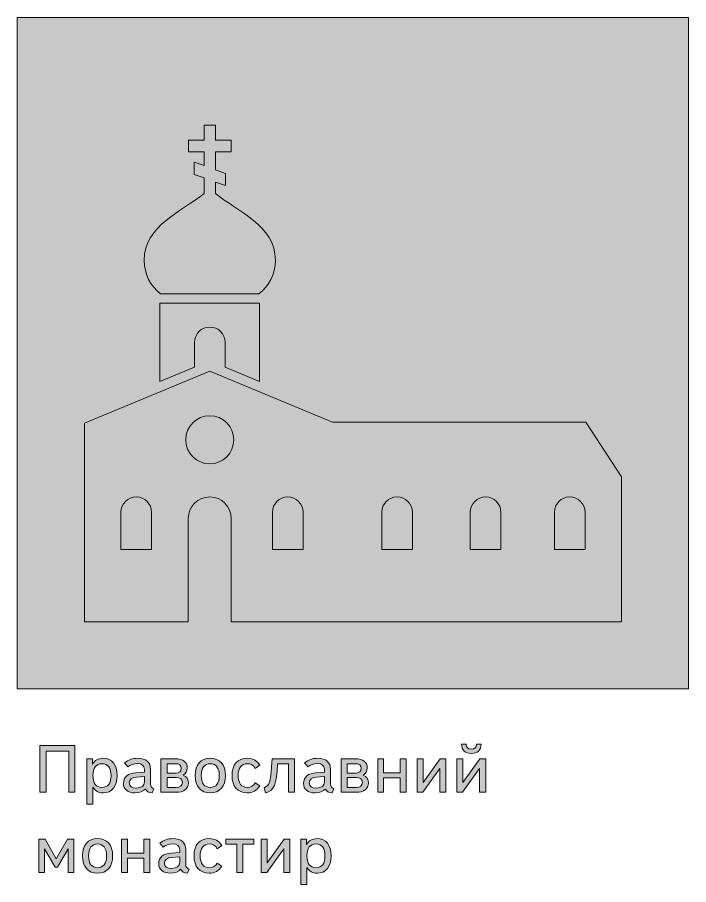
# Model space of a CAD drawing. Header units: millimetres. Extents: x -1334 to 1514, y -1037 to 10.
# Drawn here: x -146.3 to -46.3, y -291.1 to -162 of the extents above; entities that cross this region are included whole.
import ezdxf

# ---------------------------------------------------------------- set-up
doc = ezdxf.new("R2010")
doc.units = ezdxf.units.MM
doc.header["$MEASUREMENT"] = 0
doc.layers.add('bg', color=7, linetype='Continuous', lineweight=0)
doc.layers.add('icons', color=7, linetype='Continuous', lineweight=0)

# ---------------------------------------------------------------- blocks, each defined once
blk = doc.blocks.new('Block_58')
at = {"layer": 'icons', "true_color": 0x231f20, "transparency": 33554687}
h = blk.add_hatch(color=250, dxfattribs=at)
h.dxf.hatch_style = 2
edge = h.paths.add_edge_path()
edge.add_spline(control_points=[(-142.02, -277.38), (-142.02, -277.38), (-142.97, -277.38), (-142.97, -277.38), (-142.97, -277.38), (-142.97, -270.4), (-142.97, -270.4), (-142.97, -270.4), (-137.71, -270.4), (-137.71, -270.4), (-137.71, -270.4), (-137.71, -277.38), (-137.71, -277.38), (-137.71, -277.38), (-138.65, -277.38), (-138.65, -277.38), (-138.65, -277.38), (-138.65, -271.25), (-138.65, -271.25), (-138.65, -271.25), (-142.02, -271.25), (-142.02, -271.25), (-142.02, -271.25), (-142.02, -277.38), (-142.02, -277.38)], knot_values=[0, 0, 0, 0, 1, 1, 1, 2, 2, 2, 3, 3, 3, 4, 4, 4, 5, 5, 5, 6, 6, 6, 7, 7, 7, 8, 8, 8, 8], degree=3, periodic=0)
h = blk.add_hatch(color=250, dxfattribs=at)
h.dxf.hatch_style = 2
edge = h.paths.add_edge_path()
edge.add_spline(control_points=[(-80.11, -270.23), (-80.11, -270.23), (-79.45, -270.23), (-79.45, -270.23), (-79.44, -270.7), (-79.16, -270.96), (-78.67, -270.96), (-78.17, -270.96), (-77.91, -270.7), (-77.89, -270.23), (-77.89, -270.23), (-77.23, -270.23), (-77.23, -270.23), (-77.23, -271.09), (-77.76, -271.6), (-78.67, -271.6), (-79.59, -271.6), (-80.11, -271.09), (-80.11, -270.23)], knot_values=[0, 0, 0, 0, 1, 1, 1, 2, 2, 2, 3, 3, 3, 4, 4, 4, 5, 5, 5, 6, 6, 6, 6], degree=3, periodic=0)
edge = h.paths.add_edge_path()
edge.add_spline(control_points=[(-77.38, -272.4), (-77.38, -272.4), (-76.53, -272.4), (-76.53, -272.4), (-76.53, -272.4), (-76.53, -277.38), (-76.53, -277.38), (-76.53, -277.38), (-77.43, -277.38), (-77.43, -277.38), (-77.43, -277.38), (-77.43, -273.83), (-77.43, -273.83), (-77.43, -273.83), (-79.97, -277.38), (-79.97, -277.38), (-79.97, -277.38), (-80.81, -277.38), (-80.81, -277.38), (-80.81, -277.38), (-80.81, -272.4), (-80.81, -272.4), (-80.81, -272.4), (-79.92, -272.4), (-79.92, -272.4), (-79.92, -272.4), (-79.92, -275.93), (-79.92, -275.93), (-79.92, -275.93), (-77.38, -272.4), (-77.38, -272.4)], knot_values=[0, 0, 0, 0, 1, 1, 1, 2, 2, 2, 3, 3, 3, 4, 4, 4, 5, 5, 5, 6, 6, 6, 7, 7, 7, 8, 8, 8, 9, 9, 9, 10, 10, 10, 10], degree=3, periodic=0)
h = blk.add_hatch(color=250, dxfattribs=at)
h.dxf.hatch_style = 2
edge = h.paths.add_edge_path()
edge.add_spline(control_points=[(-133.69, -273.12), (-134.56, -273.12), (-135.03, -273.73), (-135.03, -274.89), (-135.03, -276.03), (-134.56, -276.65), (-133.69, -276.65), (-132.82, -276.65), (-132.34, -276.03), (-132.34, -274.89), (-132.34, -273.74), (-132.82, -273.12), (-133.69, -273.12)], knot_values=[0, 0, 0, 0, 1, 1, 1, 2, 2, 2, 3, 3, 3, 4, 4, 4, 4], degree=3, periodic=0)
edge = h.paths.add_edge_path()
edge.add_spline(control_points=[(-133.51, -272.32), (-132.2, -272.32), (-131.45, -273.25), (-131.45, -274.89), (-131.45, -276.52), (-132.19, -277.46), (-133.51, -277.46), (-134.21, -277.46), (-134.73, -277.17), (-135.03, -276.63), (-135.03, -276.63), (-135.03, -279.17), (-135.03, -279.17), (-135.03, -279.17), (-135.93, -279.17), (-135.93, -279.17), (-135.93, -279.17), (-135.93, -272.4), (-135.93, -272.4), (-135.93, -272.4), (-135.08, -272.4), (-135.08, -272.4), (-135.08, -272.4), (-135.08, -273.19), (-135.08, -273.19), (-134.78, -272.63), (-134.24, -272.32), (-133.51, -272.32)], knot_values=[0, 0, 0, 0, 1, 1, 1, 2, 2, 2, 3, 3, 3, 4, 4, 4, 5, 5, 5, 6, 6, 6, 7, 7, 7, 8, 8, 8, 9, 9, 9, 9], degree=3, periodic=0)
h = blk.add_hatch(color=250, dxfattribs=at)
h.dxf.hatch_style = 2
edge = h.paths.add_edge_path()
edge.add_spline(control_points=[(-128.56, -275.11), (-129.24, -275.14), (-129.63, -275.46), (-129.63, -275.96), (-129.63, -276.47), (-129.26, -276.75), (-128.56, -276.75), (-127.8, -276.75), (-127.36, -276.42), (-127.36, -275.82), (-127.36, -275.82), (-127.36, -275.05), (-127.36, -275.05), (-127.36, -275.05), (-128.56, -275.11), (-128.56, -275.11)], knot_values=[0, 0, 0, 0, 1, 1, 1, 2, 2, 2, 3, 3, 3, 4, 4, 4, 5, 5, 5, 5], degree=3, periodic=0)
edge = h.paths.add_edge_path()
edge.add_spline(control_points=[(-130.31, -273.01), (-129.77, -272.56), (-129.13, -272.32), (-128.35, -272.32), (-127.12, -272.32), (-126.46, -272.9), (-126.46, -273.96), (-126.46, -273.96), (-126.46, -276.12), (-126.46, -276.12), (-126.46, -276.53), (-126.28, -276.79), (-125.95, -276.85), (-125.95, -276.85), (-126.22, -277.45), (-126.22, -277.45), (-126.7, -277.45), (-127.05, -277.25), (-127.23, -276.89), (-127.5, -277.24), (-128.08, -277.46), (-128.77, -277.46), (-129.87, -277.46), (-130.49, -276.93), (-130.49, -276.05), (-130.49, -275.12), (-129.8, -274.53), (-128.64, -274.47), (-128.64, -274.47), (-127.36, -274.4), (-127.36, -274.4), (-127.36, -274.4), (-127.36, -273.99), (-127.36, -273.99), (-127.36, -273.42), (-127.74, -273.1), (-128.43, -273.1), (-128.96, -273.1), (-129.45, -273.27), (-129.84, -273.61), (-129.84, -273.61), (-130.31, -273.01), (-130.31, -273.01)], knot_values=[0, 0, 0, 0, 1, 1, 1, 2, 2, 2, 3, 3, 3, 4, 4, 4, 5, 5, 5, 6, 6, 6, 7, 7, 7, 8, 8, 8, 9, 9, 9, 10, 10, 10, 11, 11, 11, 12, 12, 12, 13, 13, 13, 14, 14, 14, 14], degree=3, periodic=0)
h = blk.add_hatch(color=250, dxfattribs=at)
h.dxf.hatch_style = 2
edge = h.paths.add_edge_path()
edge.add_spline(control_points=[(-122.62, -276.65), (-122.04, -276.65), (-121.71, -276.38), (-121.71, -275.9), (-121.71, -275.45), (-122.04, -275.18), (-122.62, -275.18), (-122.62, -275.18), (-124, -275.18), (-124, -275.18), (-124, -275.18), (-124, -276.65), (-124, -276.65), (-124, -276.65), (-122.62, -276.65), (-122.62, -276.65)], knot_values=[0, 0, 0, 0, 1, 1, 1, 2, 2, 2, 3, 3, 3, 4, 4, 4, 5, 5, 5, 5], degree=3, periodic=0)
edge = h.paths.add_edge_path()
edge.add_spline(control_points=[(-122.73, -274.53), (-122.2, -274.53), (-121.89, -274.26), (-121.89, -273.81), (-121.89, -273.38), (-122.2, -273.12), (-122.73, -273.12), (-122.73, -273.12), (-124, -273.12), (-124, -273.12), (-124, -273.12), (-124, -274.53), (-124, -274.53), (-124, -274.53), (-122.73, -274.53), (-122.73, -274.53)], knot_values=[0, 0, 0, 0, 1, 1, 1, 2, 2, 2, 3, 3, 3, 4, 4, 4, 5, 5, 5, 5], degree=3, periodic=0)
edge = h.paths.add_edge_path()
edge.add_spline(control_points=[(-120.99, -273.72), (-120.99, -274.22), (-121.21, -274.6), (-121.61, -274.82), (-121.09, -275.04), (-120.81, -275.45), (-120.81, -276), (-120.81, -276.88), (-121.48, -277.38), (-122.67, -277.38), (-122.67, -277.38), (-124.9, -277.38), (-124.9, -277.38), (-124.9, -277.38), (-124.9, -272.4), (-124.9, -272.4), (-124.9, -272.4), (-122.76, -272.4), (-122.76, -272.4), (-121.63, -272.4), (-120.99, -272.89), (-120.99, -273.72)], knot_values=[0, 0, 0, 0, 1, 1, 1, 2, 2, 2, 3, 3, 3, 4, 4, 4, 5, 5, 5, 6, 6, 6, 7, 7, 7, 7], degree=3, periodic=0)
h = blk.add_hatch(color=250, dxfattribs=at)
h.dxf.hatch_style = 2
edge = h.paths.add_edge_path()
edge.add_spline(control_points=[(-117.56, -276.65), (-116.69, -276.65), (-116.21, -276.03), (-116.21, -274.89), (-116.21, -273.73), (-116.69, -273.12), (-117.56, -273.12), (-118.42, -273.12), (-118.9, -273.73), (-118.9, -274.89), (-118.9, -276.03), (-118.42, -276.65), (-117.56, -276.65)], knot_values=[0, 0, 0, 0, 1, 1, 1, 2, 2, 2, 3, 3, 3, 4, 4, 4, 4], degree=3, periodic=0)
edge = h.paths.add_edge_path()
edge.add_spline(control_points=[(-117.56, -277.46), (-118.98, -277.46), (-119.8, -276.52), (-119.8, -274.89), (-119.8, -273.25), (-118.98, -272.32), (-117.56, -272.32), (-116.13, -272.32), (-115.31, -273.25), (-115.31, -274.89), (-115.31, -276.52), (-116.13, -277.46), (-117.56, -277.46)], knot_values=[0, 0, 0, 0, 1, 1, 1, 2, 2, 2, 3, 3, 3, 4, 4, 4, 4], degree=3, periodic=0)
h = blk.add_hatch(color=250, dxfattribs=at)
h.dxf.hatch_style = 2
edge = h.paths.add_edge_path()
edge.add_spline(control_points=[(-113.42, -274.89), (-113.42, -276.01), (-112.9, -276.66), (-112.03, -276.66), (-111.51, -276.66), (-111.14, -276.43), (-110.85, -275.95), (-110.85, -275.95), (-110.18, -276.42), (-110.18, -276.42), (-110.62, -277.12), (-111.22, -277.46), (-112.07, -277.46), (-113.5, -277.46), (-114.32, -276.51), (-114.32, -274.89), (-114.32, -273.25), (-113.49, -272.32), (-112.07, -272.32), (-111.23, -272.32), (-110.62, -272.65), (-110.18, -273.34), (-110.18, -273.34), (-110.85, -273.82), (-110.85, -273.82), (-111.13, -273.34), (-111.51, -273.12), (-112.03, -273.12), (-112.91, -273.12), (-113.42, -273.76), (-113.42, -274.89)], knot_values=[0, 0, 0, 0, 1, 1, 1, 2, 2, 2, 3, 3, 3, 4, 4, 4, 5, 5, 5, 6, 6, 6, 7, 7, 7, 8, 8, 8, 9, 9, 9, 10, 10, 10, 10], degree=3, periodic=0)
h = blk.add_hatch(color=250, dxfattribs=at)
h.dxf.hatch_style = 2
edge = h.paths.add_edge_path()
edge.add_spline(control_points=[(-109.55, -276.7), (-108.7, -276.44), (-108.5, -275.75), (-108.36, -272.4), (-108.36, -272.4), (-104.99, -272.4), (-104.99, -272.4), (-104.99, -272.4), (-104.99, -277.38), (-104.99, -277.38), (-104.99, -277.38), (-105.89, -277.38), (-105.89, -277.38), (-105.89, -277.38), (-105.89, -273.16), (-105.89, -273.16), (-105.89, -273.16), (-107.55, -273.16), (-107.55, -273.16), (-107.68, -276.25), (-108.06, -277.14), (-109.35, -277.48), (-109.35, -277.48), (-109.55, -276.7), (-109.55, -276.7)], knot_values=[0, 0, 0, 0, 1, 1, 1, 2, 2, 2, 3, 3, 3, 4, 4, 4, 5, 5, 5, 6, 6, 6, 7, 7, 7, 8, 8, 8, 8], degree=3, periodic=0)
h = blk.add_hatch(color=250, dxfattribs=at)
h.dxf.hatch_style = 2
edge = h.paths.add_edge_path()
edge.add_spline(control_points=[(-101.74, -275.11), (-102.43, -275.14), (-102.82, -275.46), (-102.82, -275.96), (-102.82, -276.47), (-102.45, -276.75), (-101.74, -276.75), (-100.98, -276.75), (-100.55, -276.42), (-100.55, -275.82), (-100.55, -275.82), (-100.55, -275.05), (-100.55, -275.05), (-100.55, -275.05), (-101.74, -275.11), (-101.74, -275.11)], knot_values=[0, 0, 0, 0, 1, 1, 1, 2, 2, 2, 3, 3, 3, 4, 4, 4, 5, 5, 5, 5], degree=3, periodic=0)
edge = h.paths.add_edge_path()
edge.add_spline(control_points=[(-103.5, -273.01), (-102.96, -272.56), (-102.31, -272.32), (-101.53, -272.32), (-100.31, -272.32), (-99.65, -272.9), (-99.65, -273.96), (-99.65, -273.96), (-99.65, -276.12), (-99.65, -276.12), (-99.65, -276.53), (-99.46, -276.79), (-99.13, -276.85), (-99.13, -276.85), (-99.4, -277.45), (-99.4, -277.45), (-99.89, -277.45), (-100.24, -277.25), (-100.42, -276.89), (-100.69, -277.24), (-101.26, -277.46), (-101.95, -277.46), (-103.06, -277.46), (-103.67, -276.93), (-103.67, -276.05), (-103.67, -275.12), (-102.99, -274.53), (-101.82, -274.47), (-101.82, -274.47), (-100.55, -274.4), (-100.55, -274.4), (-100.55, -274.4), (-100.55, -273.99), (-100.55, -273.99), (-100.55, -273.42), (-100.92, -273.1), (-101.61, -273.1), (-102.14, -273.1), (-102.64, -273.27), (-103.03, -273.61), (-103.03, -273.61), (-103.5, -273.01), (-103.5, -273.01)], knot_values=[0, 0, 0, 0, 1, 1, 1, 2, 2, 2, 3, 3, 3, 4, 4, 4, 5, 5, 5, 6, 6, 6, 7, 7, 7, 8, 8, 8, 9, 9, 9, 10, 10, 10, 11, 11, 11, 12, 12, 12, 13, 13, 13, 14, 14, 14, 14], degree=3, periodic=0)
h = blk.add_hatch(color=250, dxfattribs=at)
h.dxf.hatch_style = 2
edge = h.paths.add_edge_path()
edge.add_spline(control_points=[(-95.8, -276.65), (-95.22, -276.65), (-94.9, -276.38), (-94.9, -275.9), (-94.9, -275.45), (-95.22, -275.18), (-95.8, -275.18), (-95.8, -275.18), (-97.19, -275.18), (-97.19, -275.18), (-97.19, -275.18), (-97.19, -276.65), (-97.19, -276.65), (-97.19, -276.65), (-95.8, -276.65), (-95.8, -276.65)], knot_values=[0, 0, 0, 0, 1, 1, 1, 2, 2, 2, 3, 3, 3, 4, 4, 4, 5, 5, 5, 5], degree=3, periodic=0)
edge = h.paths.add_edge_path()
edge.add_spline(control_points=[(-95.91, -274.53), (-95.38, -274.53), (-95.07, -274.26), (-95.07, -273.81), (-95.07, -273.38), (-95.38, -273.12), (-95.91, -273.12), (-95.91, -273.12), (-97.19, -273.12), (-97.19, -273.12), (-97.19, -273.12), (-97.19, -274.53), (-97.19, -274.53), (-97.19, -274.53), (-95.91, -274.53), (-95.91, -274.53)], knot_values=[0, 0, 0, 0, 1, 1, 1, 2, 2, 2, 3, 3, 3, 4, 4, 4, 5, 5, 5, 5], degree=3, periodic=0)
edge = h.paths.add_edge_path()
edge.add_spline(control_points=[(-94.18, -273.72), (-94.18, -274.22), (-94.4, -274.6), (-94.8, -274.82), (-94.28, -275.04), (-94, -275.45), (-94, -276), (-94, -276.88), (-94.67, -277.38), (-95.85, -277.38), (-95.85, -277.38), (-98.08, -277.38), (-98.08, -277.38), (-98.08, -277.38), (-98.08, -272.4), (-98.08, -272.4), (-98.08, -272.4), (-95.94, -272.4), (-95.94, -272.4), (-94.82, -272.4), (-94.18, -272.89), (-94.18, -273.72)], knot_values=[0, 0, 0, 0, 1, 1, 1, 2, 2, 2, 3, 3, 3, 4, 4, 4, 5, 5, 5, 6, 6, 6, 7, 7, 7, 7], degree=3, periodic=0)
h = blk.add_hatch(color=250, dxfattribs=at)
h.dxf.hatch_style = 2
edge = h.paths.add_edge_path()
edge.add_spline(control_points=[(-91.73, -277.38), (-91.73, -277.38), (-92.62, -277.38), (-92.62, -277.38), (-92.62, -277.38), (-92.62, -272.4), (-92.62, -272.4), (-92.62, -272.4), (-91.73, -272.4), (-91.73, -272.4), (-91.73, -272.4), (-91.73, -274.47), (-91.73, -274.47), (-91.73, -274.47), (-89.29, -274.47), (-89.29, -274.47), (-89.29, -274.47), (-89.29, -272.4), (-89.29, -272.4), (-89.29, -272.4), (-88.39, -272.4), (-88.39, -272.4), (-88.39, -272.4), (-88.39, -277.38), (-88.39, -277.38), (-88.39, -277.38), (-89.29, -277.38), (-89.29, -277.38), (-89.29, -277.38), (-89.29, -275.24), (-89.29, -275.24), (-89.29, -275.24), (-91.73, -275.24), (-91.73, -275.24), (-91.73, -275.24), (-91.73, -277.38), (-91.73, -277.38)], knot_values=[0, 0, 0, 0, 1, 1, 1, 2, 2, 2, 3, 3, 3, 4, 4, 4, 5, 5, 5, 6, 6, 6, 7, 7, 7, 8, 8, 8, 9, 9, 9, 10, 10, 10, 11, 11, 11, 12, 12, 12, 12], degree=3, periodic=0)
h = blk.add_hatch(color=250, dxfattribs=at)
h.dxf.hatch_style = 2
edge = h.paths.add_edge_path()
edge.add_spline(control_points=[(-83.31, -272.4), (-83.31, -272.4), (-82.46, -272.4), (-82.46, -272.4), (-82.46, -272.4), (-82.46, -277.38), (-82.46, -277.38), (-82.46, -277.38), (-83.36, -277.38), (-83.36, -277.38), (-83.36, -277.38), (-83.36, -273.83), (-83.36, -273.83), (-83.36, -273.83), (-85.9, -277.38), (-85.9, -277.38), (-85.9, -277.38), (-86.74, -277.38), (-86.74, -277.38), (-86.74, -277.38), (-86.74, -272.4), (-86.74, -272.4), (-86.74, -272.4), (-85.85, -272.4), (-85.85, -272.4), (-85.85, -272.4), (-85.85, -275.93), (-85.85, -275.93), (-85.85, -275.93), (-83.31, -272.4), (-83.31, -272.4)], knot_values=[0, 0, 0, 0, 1, 1, 1, 2, 2, 2, 3, 3, 3, 4, 4, 4, 5, 5, 5, 6, 6, 6, 7, 7, 7, 8, 8, 8, 9, 9, 9, 10, 10, 10, 10], degree=3, periodic=0)
h = blk.add_hatch(color=250, dxfattribs=at)
h.dxf.hatch_style = 2
edge = h.paths.add_edge_path()
edge.add_spline(control_points=[(-140.68, -288.54), (-140.68, -288.54), (-142.24, -285.78), (-142.24, -285.78), (-142.24, -285.78), (-142.23, -289.34), (-142.23, -289.34), (-142.23, -289.34), (-143.09, -289.34), (-143.09, -289.34), (-143.09, -289.34), (-143.09, -284.36), (-143.09, -284.36), (-143.09, -284.36), (-142.15, -284.36), (-142.15, -284.36), (-142.15, -284.36), (-140.5, -287.27), (-140.5, -287.27), (-140.5, -287.27), (-138.84, -284.36), (-138.84, -284.36), (-138.84, -284.36), (-137.9, -284.36), (-137.9, -284.36), (-137.9, -284.36), (-137.9, -289.34), (-137.9, -289.34), (-137.9, -289.34), (-138.75, -289.34), (-138.75, -289.34), (-138.75, -289.34), (-138.75, -285.78), (-138.75, -285.78), (-138.75, -285.78), (-140.31, -288.54), (-140.31, -288.54), (-140.31, -288.54), (-140.68, -288.54), (-140.68, -288.54)], knot_values=[0, 0, 0, 0, 1, 1, 1, 2, 2, 2, 3, 3, 3, 4, 4, 4, 5, 5, 5, 6, 6, 6, 7, 7, 7, 8, 8, 8, 9, 9, 9, 10, 10, 10, 11, 11, 11, 12, 12, 12, 13, 13, 13, 13], degree=3, periodic=0)
h = blk.add_hatch(color=250, dxfattribs=at)
h.dxf.hatch_style = 2
edge = h.paths.add_edge_path()
edge.add_spline(control_points=[(-134.35, -288.61), (-133.48, -288.61), (-133, -287.99), (-133, -286.85), (-133, -285.69), (-133.48, -285.07), (-134.35, -285.07), (-135.21, -285.07), (-135.69, -285.69), (-135.69, -286.85), (-135.69, -287.99), (-135.21, -288.61), (-134.35, -288.61)], knot_values=[0, 0, 0, 0, 1, 1, 1, 2, 2, 2, 3, 3, 3, 4, 4, 4, 4], degree=3, periodic=0)
edge = h.paths.add_edge_path()
edge.add_spline(control_points=[(-134.35, -289.42), (-135.77, -289.42), (-136.59, -288.48), (-136.59, -286.85), (-136.59, -285.21), (-135.77, -284.28), (-134.35, -284.28), (-132.92, -284.28), (-132.1, -285.21), (-132.1, -286.85), (-132.1, -288.48), (-132.92, -289.42), (-134.35, -289.42)], knot_values=[0, 0, 0, 0, 1, 1, 1, 2, 2, 2, 3, 3, 3, 4, 4, 4, 4], degree=3, periodic=0)
h = blk.add_hatch(color=250, dxfattribs=at)
h.dxf.hatch_style = 2
edge = h.paths.add_edge_path()
edge.add_spline(control_points=[(-129.88, -289.34), (-129.88, -289.34), (-130.78, -289.34), (-130.78, -289.34), (-130.78, -289.34), (-130.78, -284.36), (-130.78, -284.36), (-130.78, -284.36), (-129.88, -284.36), (-129.88, -284.36), (-129.88, -284.36), (-129.88, -286.43), (-129.88, -286.43), (-129.88, -286.43), (-127.44, -286.43), (-127.44, -286.43), (-127.44, -286.43), (-127.44, -284.36), (-127.44, -284.36), (-127.44, -284.36), (-126.54, -284.36), (-126.54, -284.36), (-126.54, -284.36), (-126.54, -289.34), (-126.54, -289.34), (-126.54, -289.34), (-127.44, -289.34), (-127.44, -289.34), (-127.44, -289.34), (-127.44, -287.2), (-127.44, -287.2), (-127.44, -287.2), (-129.88, -287.2), (-129.88, -287.2), (-129.88, -287.2), (-129.88, -289.34), (-129.88, -289.34)], knot_values=[0, 0, 0, 0, 1, 1, 1, 2, 2, 2, 3, 3, 3, 4, 4, 4, 5, 5, 5, 6, 6, 6, 7, 7, 7, 8, 8, 8, 9, 9, 9, 10, 10, 10, 11, 11, 11, 12, 12, 12, 12], degree=3, periodic=0)
h = blk.add_hatch(color=250, dxfattribs=at)
h.dxf.hatch_style = 2
edge = h.paths.add_edge_path()
edge.add_spline(control_points=[(-123.31, -287.07), (-123.99, -287.1), (-124.38, -287.41), (-124.38, -287.92), (-124.38, -288.43), (-124.01, -288.71), (-123.31, -288.71), (-122.55, -288.71), (-122.11, -288.38), (-122.11, -287.77), (-122.11, -287.77), (-122.11, -287.01), (-122.11, -287.01), (-122.11, -287.01), (-123.31, -287.07), (-123.31, -287.07)], knot_values=[0, 0, 0, 0, 1, 1, 1, 2, 2, 2, 3, 3, 3, 4, 4, 4, 5, 5, 5, 5], degree=3, periodic=0)
edge = h.paths.add_edge_path()
edge.add_spline(control_points=[(-125.06, -284.96), (-124.52, -284.52), (-123.87, -284.28), (-123.1, -284.28), (-121.87, -284.28), (-121.21, -284.85), (-121.21, -285.92), (-121.21, -285.92), (-121.21, -288.08), (-121.21, -288.08), (-121.21, -288.49), (-121.02, -288.75), (-120.69, -288.81), (-120.69, -288.81), (-120.96, -289.41), (-120.96, -289.41), (-121.45, -289.41), (-121.8, -289.21), (-121.98, -288.85), (-122.25, -289.2), (-122.83, -289.42), (-123.51, -289.42), (-124.62, -289.42), (-125.24, -288.89), (-125.24, -288.01), (-125.24, -287.08), (-124.55, -286.49), (-123.39, -286.43), (-123.39, -286.43), (-122.11, -286.36), (-122.11, -286.36), (-122.11, -286.36), (-122.11, -285.95), (-122.11, -285.95), (-122.11, -285.38), (-122.49, -285.05), (-123.18, -285.05), (-123.7, -285.05), (-124.2, -285.23), (-124.59, -285.57), (-124.59, -285.57), (-125.06, -284.96), (-125.06, -284.96)], knot_values=[0, 0, 0, 0, 1, 1, 1, 2, 2, 2, 3, 3, 3, 4, 4, 4, 5, 5, 5, 6, 6, 6, 7, 7, 7, 8, 8, 8, 9, 9, 9, 10, 10, 10, 11, 11, 11, 12, 12, 12, 13, 13, 13, 14, 14, 14, 14], degree=3, periodic=0)
h = blk.add_hatch(color=250, dxfattribs=at)
h.dxf.hatch_style = 2
edge = h.paths.add_edge_path()
edge.add_spline(control_points=[(-119.08, -286.85), (-119.08, -287.97), (-118.56, -288.62), (-117.69, -288.62), (-117.17, -288.62), (-116.8, -288.39), (-116.51, -287.91), (-116.51, -287.91), (-115.84, -288.38), (-115.84, -288.38), (-116.28, -289.08), (-116.88, -289.42), (-117.73, -289.42), (-119.16, -289.42), (-119.98, -288.47), (-119.98, -286.85), (-119.98, -285.21), (-119.15, -284.28), (-117.73, -284.28), (-116.89, -284.28), (-116.28, -284.6), (-115.84, -285.3), (-115.84, -285.3), (-116.51, -285.78), (-116.51, -285.78), (-116.79, -285.3), (-117.17, -285.07), (-117.69, -285.07), (-118.57, -285.07), (-119.08, -285.72), (-119.08, -286.85)], knot_values=[0, 0, 0, 0, 1, 1, 1, 2, 2, 2, 3, 3, 3, 4, 4, 4, 5, 5, 5, 6, 6, 6, 7, 7, 7, 8, 8, 8, 9, 9, 9, 10, 10, 10, 10], degree=3, periodic=0)
h = blk.add_hatch(color=250, dxfattribs=at)
h.dxf.hatch_style = 2
edge = h.paths.add_edge_path()
edge.add_spline(control_points=[(-115.24, -284.36), (-115.24, -284.36), (-111.06, -284.36), (-111.06, -284.36), (-111.06, -284.36), (-111.06, -285.12), (-111.06, -285.12), (-111.06, -285.12), (-112.7, -285.12), (-112.7, -285.12), (-112.7, -285.12), (-112.7, -289.34), (-112.7, -289.34), (-112.7, -289.34), (-113.6, -289.34), (-113.6, -289.34), (-113.6, -289.34), (-113.6, -285.12), (-113.6, -285.12), (-113.6, -285.12), (-115.24, -285.12), (-115.24, -285.12), (-115.24, -285.12), (-115.24, -284.36), (-115.24, -284.36)], knot_values=[0, 0, 0, 0, 1, 1, 1, 2, 2, 2, 3, 3, 3, 4, 4, 4, 5, 5, 5, 6, 6, 6, 7, 7, 7, 8, 8, 8, 8], degree=3, periodic=0)
h = blk.add_hatch(color=250, dxfattribs=at)
h.dxf.hatch_style = 2
edge = h.paths.add_edge_path()
edge.add_spline(control_points=[(-106.54, -284.36), (-106.54, -284.36), (-105.7, -284.36), (-105.7, -284.36), (-105.7, -284.36), (-105.7, -289.34), (-105.7, -289.34), (-105.7, -289.34), (-106.59, -289.34), (-106.59, -289.34), (-106.59, -289.34), (-106.59, -285.79), (-106.59, -285.79), (-106.59, -285.79), (-109.14, -289.34), (-109.14, -289.34), (-109.14, -289.34), (-109.98, -289.34), (-109.98, -289.34), (-109.98, -289.34), (-109.98, -284.36), (-109.98, -284.36), (-109.98, -284.36), (-109.09, -284.36), (-109.09, -284.36), (-109.09, -284.36), (-109.09, -287.89), (-109.09, -287.89), (-109.09, -287.89), (-106.54, -284.36), (-106.54, -284.36)], knot_values=[0, 0, 0, 0, 1, 1, 1, 2, 2, 2, 3, 3, 3, 4, 4, 4, 5, 5, 5, 6, 6, 6, 7, 7, 7, 8, 8, 8, 9, 9, 9, 10, 10, 10, 10], degree=3, periodic=0)
h = blk.add_hatch(color=250, dxfattribs=at)
h.dxf.hatch_style = 2
edge = h.paths.add_edge_path()
edge.add_spline(control_points=[(-101.81, -285.07), (-102.68, -285.07), (-103.16, -285.69), (-103.16, -286.85), (-103.16, -287.99), (-102.68, -288.61), (-101.81, -288.61), (-100.94, -288.61), (-100.47, -287.99), (-100.47, -286.85), (-100.47, -285.7), (-100.94, -285.07), (-101.81, -285.07)], knot_values=[0, 0, 0, 0, 1, 1, 1, 2, 2, 2, 3, 3, 3, 4, 4, 4, 4], degree=3, periodic=0)
edge = h.paths.add_edge_path()
edge.add_spline(control_points=[(-101.63, -284.28), (-100.33, -284.28), (-99.57, -285.21), (-99.57, -286.85), (-99.57, -288.48), (-100.32, -289.42), (-101.63, -289.42), (-102.33, -289.42), (-102.85, -289.13), (-103.16, -288.59), (-103.16, -288.59), (-103.16, -291.13), (-103.16, -291.13), (-103.16, -291.13), (-104.05, -291.13), (-104.05, -291.13), (-104.05, -291.13), (-104.05, -284.36), (-104.05, -284.36), (-104.05, -284.36), (-103.21, -284.36), (-103.21, -284.36), (-103.21, -284.36), (-103.21, -285.15), (-103.21, -285.15), (-102.9, -284.58), (-102.36, -284.28), (-101.63, -284.28)], knot_values=[0, 0, 0, 0, 1, 1, 1, 2, 2, 2, 3, 3, 3, 4, 4, 4, 5, 5, 5, 6, 6, 6, 7, 7, 7, 8, 8, 8, 9, 9, 9, 9], degree=3, periodic=0)
at = {"layer": 'icons'}
for points, knots in [([(-142.02, -277.38), (-142.02, -277.38), (-142.97, -277.38), (-142.97, -277.38), (-142.97, -277.38), (-142.97, -270.4), (-142.97, -270.4), (-142.97, -270.4), (-137.71, -270.4), (-137.71, -270.4), (-137.71, -270.4), (-137.71, -277.38), (-137.71, -277.38), (-137.71, -277.38), (-138.65, -277.38), (-138.65, -277.38), (-138.65, -277.38), (-138.65, -271.25), (-138.65, -271.25), (-138.65, -271.25), (-142.02, -271.25), (-142.02, -271.25), (-142.02, -271.25), (-142.02, -277.38), (-142.02, -277.38)], [0, 0, 0, 0, 1, 1, 1, 2, 2, 2, 3, 3, 3, 4, 4, 4, 5, 5, 5, 6, 6, 6, 7, 7, 7, 8, 8, 8, 8]), ([(-80.11, -270.23), (-80.11, -270.23), (-79.45, -270.23), (-79.45, -270.23), (-79.44, -270.7), (-79.16, -270.96), (-78.67, -270.96), (-78.17, -270.96), (-77.91, -270.7), (-77.89, -270.23), (-77.89, -270.23), (-77.23, -270.23), (-77.23, -270.23), (-77.23, -271.09), (-77.76, -271.6), (-78.67, -271.6), (-79.59, -271.6), (-80.11, -271.09), (-80.11, -270.23)], [0, 0, 0, 0, 1, 1, 1, 2, 2, 2, 3, 3, 3, 4, 4, 4, 5, 5, 5, 6, 6, 6, 6]), ([(-133.51, -272.32), (-132.2, -272.32), (-131.45, -273.25), (-131.45, -274.89), (-131.45, -276.52), (-132.19, -277.46), (-133.51, -277.46), (-134.21, -277.46), (-134.73, -277.17), (-135.03, -276.63), (-135.03, -276.63), (-135.03, -279.17), (-135.03, -279.17), (-135.03, -279.17), (-135.93, -279.17), (-135.93, -279.17), (-135.93, -279.17), (-135.93, -272.4), (-135.93, -272.4), (-135.93, -272.4), (-135.08, -272.4), (-135.08, -272.4), (-135.08, -272.4), (-135.08, -273.19), (-135.08, -273.19), (-134.78, -272.63), (-134.24, -272.32), (-133.51, -272.32)], [0, 0, 0, 0, 1, 1, 1, 2, 2, 2, 3, 3, 3, 4, 4, 4, 5, 5, 5, 6, 6, 6, 7, 7, 7, 8, 8, 8, 9, 9, 9, 9]), ([(-130.31, -273.01), (-129.77, -272.56), (-129.13, -272.32), (-128.35, -272.32), (-127.12, -272.32), (-126.46, -272.9), (-126.46, -273.96), (-126.46, -273.96), (-126.46, -276.12), (-126.46, -276.12), (-126.46, -276.53), (-126.28, -276.79), (-125.95, -276.85), (-125.95, -276.85), (-126.22, -277.45), (-126.22, -277.45), (-126.7, -277.45), (-127.05, -277.25), (-127.23, -276.89), (-127.5, -277.24), (-128.08, -277.46), (-128.77, -277.46), (-129.87, -277.46), (-130.49, -276.93), (-130.49, -276.05), (-130.49, -275.12), (-129.8, -274.53), (-128.64, -274.47), (-128.64, -274.47), (-127.36, -274.4), (-127.36, -274.4), (-127.36, -274.4), (-127.36, -273.99), (-127.36, -273.99), (-127.36, -273.42), (-127.74, -273.1), (-128.43, -273.1), (-128.96, -273.1), (-129.45, -273.27), (-129.84, -273.61), (-129.84, -273.61), (-130.31, -273.01), (-130.31, -273.01)], [0, 0, 0, 0, 1, 1, 1, 2, 2, 2, 3, 3, 3, 4, 4, 4, 5, 5, 5, 6, 6, 6, 7, 7, 7, 8, 8, 8, 9, 9, 9, 10, 10, 10, 11, 11, 11, 12, 12, 12, 13, 13, 13, 14, 14, 14, 14]), ([(-120.99, -273.72), (-120.99, -274.22), (-121.21, -274.6), (-121.61, -274.82), (-121.09, -275.04), (-120.81, -275.45), (-120.81, -276), (-120.81, -276.88), (-121.48, -277.38), (-122.67, -277.38), (-122.67, -277.38), (-124.9, -277.38), (-124.9, -277.38), (-124.9, -277.38), (-124.9, -272.4), (-124.9, -272.4), (-124.9, -272.4), (-122.76, -272.4), (-122.76, -272.4), (-121.63, -272.4), (-120.99, -272.89), (-120.99, -273.72)], [0, 0, 0, 0, 1, 1, 1, 2, 2, 2, 3, 3, 3, 4, 4, 4, 5, 5, 5, 6, 6, 6, 7, 7, 7, 7]), ([(-117.56, -277.46), (-118.98, -277.46), (-119.8, -276.52), (-119.8, -274.89), (-119.8, -273.25), (-118.98, -272.32), (-117.56, -272.32), (-116.13, -272.32), (-115.31, -273.25), (-115.31, -274.89), (-115.31, -276.52), (-116.13, -277.46), (-117.56, -277.46)], [0, 0, 0, 0, 1, 1, 1, 2, 2, 2, 3, 3, 3, 4, 4, 4, 4]), ([(-113.42, -274.89), (-113.42, -276.01), (-112.9, -276.66), (-112.03, -276.66), (-111.51, -276.66), (-111.14, -276.43), (-110.85, -275.95), (-110.85, -275.95), (-110.18, -276.42), (-110.18, -276.42), (-110.62, -277.12), (-111.22, -277.46), (-112.07, -277.46), (-113.5, -277.46), (-114.32, -276.51), (-114.32, -274.89), (-114.32, -273.25), (-113.49, -272.32), (-112.07, -272.32), (-111.23, -272.32), (-110.62, -272.65), (-110.18, -273.34), (-110.18, -273.34), (-110.85, -273.82), (-110.85, -273.82), (-111.13, -273.34), (-111.51, -273.12), (-112.03, -273.12), (-112.91, -273.12), (-113.42, -273.76), (-113.42, -274.89)], [0, 0, 0, 0, 1, 1, 1, 2, 2, 2, 3, 3, 3, 4, 4, 4, 5, 5, 5, 6, 6, 6, 7, 7, 7, 8, 8, 8, 9, 9, 9, 10, 10, 10, 10]), ([(-109.55, -276.7), (-108.7, -276.44), (-108.5, -275.75), (-108.36, -272.4), (-108.36, -272.4), (-104.99, -272.4), (-104.99, -272.4), (-104.99, -272.4), (-104.99, -277.38), (-104.99, -277.38), (-104.99, -277.38), (-105.89, -277.38), (-105.89, -277.38), (-105.89, -277.38), (-105.89, -273.16), (-105.89, -273.16), (-105.89, -273.16), (-107.55, -273.16), (-107.55, -273.16), (-107.68, -276.25), (-108.06, -277.14), (-109.35, -277.48), (-109.35, -277.48), (-109.55, -276.7), (-109.55, -276.7)], [0, 0, 0, 0, 1, 1, 1, 2, 2, 2, 3, 3, 3, 4, 4, 4, 5, 5, 5, 6, 6, 6, 7, 7, 7, 8, 8, 8, 8]), ([(-103.5, -273.01), (-102.96, -272.56), (-102.31, -272.32), (-101.53, -272.32), (-100.31, -272.32), (-99.65, -272.9), (-99.65, -273.96), (-99.65, -273.96), (-99.65, -276.12), (-99.65, -276.12), (-99.65, -276.53), (-99.46, -276.79), (-99.13, -276.85), (-99.13, -276.85), (-99.4, -277.45), (-99.4, -277.45), (-99.89, -277.45), (-100.24, -277.25), (-100.42, -276.89), (-100.69, -277.24), (-101.26, -277.46), (-101.95, -277.46), (-103.06, -277.46), (-103.67, -276.93), (-103.67, -276.05), (-103.67, -275.12), (-102.99, -274.53), (-101.82, -274.47), (-101.82, -274.47), (-100.55, -274.4), (-100.55, -274.4), (-100.55, -274.4), (-100.55, -273.99), (-100.55, -273.99), (-100.55, -273.42), (-100.92, -273.1), (-101.61, -273.1), (-102.14, -273.1), (-102.64, -273.27), (-103.03, -273.61), (-103.03, -273.61), (-103.5, -273.01), (-103.5, -273.01)], [0, 0, 0, 0, 1, 1, 1, 2, 2, 2, 3, 3, 3, 4, 4, 4, 5, 5, 5, 6, 6, 6, 7, 7, 7, 8, 8, 8, 9, 9, 9, 10, 10, 10, 11, 11, 11, 12, 12, 12, 13, 13, 13, 14, 14, 14, 14]), ([(-94.18, -273.72), (-94.18, -274.22), (-94.4, -274.6), (-94.8, -274.82), (-94.28, -275.04), (-94, -275.45), (-94, -276), (-94, -276.88), (-94.67, -277.38), (-95.85, -277.38), (-95.85, -277.38), (-98.08, -277.38), (-98.08, -277.38), (-98.08, -277.38), (-98.08, -272.4), (-98.08, -272.4), (-98.08, -272.4), (-95.94, -272.4), (-95.94, -272.4), (-94.82, -272.4), (-94.18, -272.89), (-94.18, -273.72)], [0, 0, 0, 0, 1, 1, 1, 2, 2, 2, 3, 3, 3, 4, 4, 4, 5, 5, 5, 6, 6, 6, 7, 7, 7, 7]), ([(-91.73, -277.38), (-91.73, -277.38), (-92.62, -277.38), (-92.62, -277.38), (-92.62, -277.38), (-92.62, -272.4), (-92.62, -272.4), (-92.62, -272.4), (-91.73, -272.4), (-91.73, -272.4), (-91.73, -272.4), (-91.73, -274.47), (-91.73, -274.47), (-91.73, -274.47), (-89.29, -274.47), (-89.29, -274.47), (-89.29, -274.47), (-89.29, -272.4), (-89.29, -272.4), (-89.29, -272.4), (-88.39, -272.4), (-88.39, -272.4), (-88.39, -272.4), (-88.39, -277.38), (-88.39, -277.38), (-88.39, -277.38), (-89.29, -277.38), (-89.29, -277.38), (-89.29, -277.38), (-89.29, -275.24), (-89.29, -275.24), (-89.29, -275.24), (-91.73, -275.24), (-91.73, -275.24), (-91.73, -275.24), (-91.73, -277.38), (-91.73, -277.38)], [0, 0, 0, 0, 1, 1, 1, 2, 2, 2, 3, 3, 3, 4, 4, 4, 5, 5, 5, 6, 6, 6, 7, 7, 7, 8, 8, 8, 9, 9, 9, 10, 10, 10, 11, 11, 11, 12, 12, 12, 12]), ([(-83.31, -272.4), (-83.31, -272.4), (-82.46, -272.4), (-82.46, -272.4), (-82.46, -272.4), (-82.46, -277.38), (-82.46, -277.38), (-82.46, -277.38), (-83.36, -277.38), (-83.36, -277.38), (-83.36, -277.38), (-83.36, -273.83), (-83.36, -273.83), (-83.36, -273.83), (-85.9, -277.38), (-85.9, -277.38), (-85.9, -277.38), (-86.74, -277.38), (-86.74, -277.38), (-86.74, -277.38), (-86.74, -272.4), (-86.74, -272.4), (-86.74, -272.4), (-85.85, -272.4), (-85.85, -272.4), (-85.85, -272.4), (-85.85, -275.93), (-85.85, -275.93), (-85.85, -275.93), (-83.31, -272.4), (-83.31, -272.4)], [0, 0, 0, 0, 1, 1, 1, 2, 2, 2, 3, 3, 3, 4, 4, 4, 5, 5, 5, 6, 6, 6, 7, 7, 7, 8, 8, 8, 9, 9, 9, 10, 10, 10, 10]), ([(-77.38, -272.4), (-77.38, -272.4), (-76.53, -272.4), (-76.53, -272.4), (-76.53, -272.4), (-76.53, -277.38), (-76.53, -277.38), (-76.53, -277.38), (-77.43, -277.38), (-77.43, -277.38), (-77.43, -277.38), (-77.43, -273.83), (-77.43, -273.83), (-77.43, -273.83), (-79.97, -277.38), (-79.97, -277.38), (-79.97, -277.38), (-80.81, -277.38), (-80.81, -277.38), (-80.81, -277.38), (-80.81, -272.4), (-80.81, -272.4), (-80.81, -272.4), (-79.92, -272.4), (-79.92, -272.4), (-79.92, -272.4), (-79.92, -275.93), (-79.92, -275.93), (-79.92, -275.93), (-77.38, -272.4), (-77.38, -272.4)], [0, 0, 0, 0, 1, 1, 1, 2, 2, 2, 3, 3, 3, 4, 4, 4, 5, 5, 5, 6, 6, 6, 7, 7, 7, 8, 8, 8, 9, 9, 9, 10, 10, 10, 10]), ([(-133.69, -273.12), (-134.56, -273.12), (-135.03, -273.73), (-135.03, -274.89), (-135.03, -276.03), (-134.56, -276.65), (-133.69, -276.65), (-132.82, -276.65), (-132.34, -276.03), (-132.34, -274.89), (-132.34, -273.74), (-132.82, -273.12), (-133.69, -273.12)], [0, 0, 0, 0, 1, 1, 1, 2, 2, 2, 3, 3, 3, 4, 4, 4, 4]), ([(-122.73, -274.53), (-122.2, -274.53), (-121.89, -274.26), (-121.89, -273.81), (-121.89, -273.38), (-122.2, -273.12), (-122.73, -273.12), (-122.73, -273.12), (-124, -273.12), (-124, -273.12), (-124, -273.12), (-124, -274.53), (-124, -274.53), (-124, -274.53), (-122.73, -274.53), (-122.73, -274.53)], [0, 0, 0, 0, 1, 1, 1, 2, 2, 2, 3, 3, 3, 4, 4, 4, 5, 5, 5, 5]), ([(-117.56, -276.65), (-116.69, -276.65), (-116.21, -276.03), (-116.21, -274.89), (-116.21, -273.73), (-116.69, -273.12), (-117.56, -273.12), (-118.42, -273.12), (-118.9, -273.73), (-118.9, -274.89), (-118.9, -276.03), (-118.42, -276.65), (-117.56, -276.65)], [0, 0, 0, 0, 1, 1, 1, 2, 2, 2, 3, 3, 3, 4, 4, 4, 4]), ([(-95.91, -274.53), (-95.38, -274.53), (-95.07, -274.26), (-95.07, -273.81), (-95.07, -273.38), (-95.38, -273.12), (-95.91, -273.12), (-95.91, -273.12), (-97.19, -273.12), (-97.19, -273.12), (-97.19, -273.12), (-97.19, -274.53), (-97.19, -274.53), (-97.19, -274.53), (-95.91, -274.53), (-95.91, -274.53)], [0, 0, 0, 0, 1, 1, 1, 2, 2, 2, 3, 3, 3, 4, 4, 4, 5, 5, 5, 5]), ([(-128.56, -275.11), (-129.24, -275.14), (-129.63, -275.46), (-129.63, -275.96), (-129.63, -276.47), (-129.26, -276.75), (-128.56, -276.75), (-127.8, -276.75), (-127.36, -276.42), (-127.36, -275.82), (-127.36, -275.82), (-127.36, -275.05), (-127.36, -275.05), (-127.36, -275.05), (-128.56, -275.11), (-128.56, -275.11)], [0, 0, 0, 0, 1, 1, 1, 2, 2, 2, 3, 3, 3, 4, 4, 4, 5, 5, 5, 5]), ([(-101.74, -275.11), (-102.43, -275.14), (-102.82, -275.46), (-102.82, -275.96), (-102.82, -276.47), (-102.45, -276.75), (-101.74, -276.75), (-100.98, -276.75), (-100.55, -276.42), (-100.55, -275.82), (-100.55, -275.82), (-100.55, -275.05), (-100.55, -275.05), (-100.55, -275.05), (-101.74, -275.11), (-101.74, -275.11)], [0, 0, 0, 0, 1, 1, 1, 2, 2, 2, 3, 3, 3, 4, 4, 4, 5, 5, 5, 5]), ([(-122.62, -276.65), (-122.04, -276.65), (-121.71, -276.38), (-121.71, -275.9), (-121.71, -275.45), (-122.04, -275.18), (-122.62, -275.18), (-122.62, -275.18), (-124, -275.18), (-124, -275.18), (-124, -275.18), (-124, -276.65), (-124, -276.65), (-124, -276.65), (-122.62, -276.65), (-122.62, -276.65)], [0, 0, 0, 0, 1, 1, 1, 2, 2, 2, 3, 3, 3, 4, 4, 4, 5, 5, 5, 5]), ([(-95.8, -276.65), (-95.22, -276.65), (-94.9, -276.38), (-94.9, -275.9), (-94.9, -275.45), (-95.22, -275.18), (-95.8, -275.18), (-95.8, -275.18), (-97.19, -275.18), (-97.19, -275.18), (-97.19, -275.18), (-97.19, -276.65), (-97.19, -276.65), (-97.19, -276.65), (-95.8, -276.65), (-95.8, -276.65)], [0, 0, 0, 0, 1, 1, 1, 2, 2, 2, 3, 3, 3, 4, 4, 4, 5, 5, 5, 5]), ([(-140.68, -288.54), (-140.68, -288.54), (-142.24, -285.78), (-142.24, -285.78), (-142.24, -285.78), (-142.23, -289.34), (-142.23, -289.34), (-142.23, -289.34), (-143.09, -289.34), (-143.09, -289.34), (-143.09, -289.34), (-143.09, -284.36), (-143.09, -284.36), (-143.09, -284.36), (-142.15, -284.36), (-142.15, -284.36), (-142.15, -284.36), (-140.5, -287.27), (-140.5, -287.27), (-140.5, -287.27), (-138.84, -284.36), (-138.84, -284.36), (-138.84, -284.36), (-137.9, -284.36), (-137.9, -284.36), (-137.9, -284.36), (-137.9, -289.34), (-137.9, -289.34), (-137.9, -289.34), (-138.75, -289.34), (-138.75, -289.34), (-138.75, -289.34), (-138.75, -285.78), (-138.75, -285.78), (-138.75, -285.78), (-140.31, -288.54), (-140.31, -288.54), (-140.31, -288.54), (-140.68, -288.54), (-140.68, -288.54)], [0, 0, 0, 0, 1, 1, 1, 2, 2, 2, 3, 3, 3, 4, 4, 4, 5, 5, 5, 6, 6, 6, 7, 7, 7, 8, 8, 8, 9, 9, 9, 10, 10, 10, 11, 11, 11, 12, 12, 12, 13, 13, 13, 13]), ([(-134.35, -289.42), (-135.77, -289.42), (-136.59, -288.48), (-136.59, -286.85), (-136.59, -285.21), (-135.77, -284.28), (-134.35, -284.28), (-132.92, -284.28), (-132.1, -285.21), (-132.1, -286.85), (-132.1, -288.48), (-132.92, -289.42), (-134.35, -289.42)], [0, 0, 0, 0, 1, 1, 1, 2, 2, 2, 3, 3, 3, 4, 4, 4, 4]), ([(-134.35, -288.61), (-133.48, -288.61), (-133, -287.99), (-133, -286.85), (-133, -285.69), (-133.48, -285.07), (-134.35, -285.07), (-135.21, -285.07), (-135.69, -285.69), (-135.69, -286.85), (-135.69, -287.99), (-135.21, -288.61), (-134.35, -288.61)], [0, 0, 0, 0, 1, 1, 1, 2, 2, 2, 3, 3, 3, 4, 4, 4, 4]), ([(-129.88, -289.34), (-129.88, -289.34), (-130.78, -289.34), (-130.78, -289.34), (-130.78, -289.34), (-130.78, -284.36), (-130.78, -284.36), (-130.78, -284.36), (-129.88, -284.36), (-129.88, -284.36), (-129.88, -284.36), (-129.88, -286.43), (-129.88, -286.43), (-129.88, -286.43), (-127.44, -286.43), (-127.44, -286.43), (-127.44, -286.43), (-127.44, -284.36), (-127.44, -284.36), (-127.44, -284.36), (-126.54, -284.36), (-126.54, -284.36), (-126.54, -284.36), (-126.54, -289.34), (-126.54, -289.34), (-126.54, -289.34), (-127.44, -289.34), (-127.44, -289.34), (-127.44, -289.34), (-127.44, -287.2), (-127.44, -287.2), (-127.44, -287.2), (-129.88, -287.2), (-129.88, -287.2), (-129.88, -287.2), (-129.88, -289.34), (-129.88, -289.34)], [0, 0, 0, 0, 1, 1, 1, 2, 2, 2, 3, 3, 3, 4, 4, 4, 5, 5, 5, 6, 6, 6, 7, 7, 7, 8, 8, 8, 9, 9, 9, 10, 10, 10, 11, 11, 11, 12, 12, 12, 12]), ([(-125.06, -284.96), (-124.52, -284.52), (-123.87, -284.28), (-123.1, -284.28), (-121.87, -284.28), (-121.21, -284.85), (-121.21, -285.92), (-121.21, -285.92), (-121.21, -288.08), (-121.21, -288.08), (-121.21, -288.49), (-121.02, -288.75), (-120.69, -288.81), (-120.69, -288.81), (-120.96, -289.41), (-120.96, -289.41), (-121.45, -289.41), (-121.8, -289.21), (-121.98, -288.85), (-122.25, -289.2), (-122.83, -289.42), (-123.51, -289.42), (-124.62, -289.42), (-125.24, -288.89), (-125.24, -288.01), (-125.24, -287.08), (-124.55, -286.49), (-123.39, -286.43), (-123.39, -286.43), (-122.11, -286.36), (-122.11, -286.36), (-122.11, -286.36), (-122.11, -285.95), (-122.11, -285.95), (-122.11, -285.38), (-122.49, -285.05), (-123.18, -285.05), (-123.7, -285.05), (-124.2, -285.23), (-124.59, -285.57), (-124.59, -285.57), (-125.06, -284.96), (-125.06, -284.96)], [0, 0, 0, 0, 1, 1, 1, 2, 2, 2, 3, 3, 3, 4, 4, 4, 5, 5, 5, 6, 6, 6, 7, 7, 7, 8, 8, 8, 9, 9, 9, 10, 10, 10, 11, 11, 11, 12, 12, 12, 13, 13, 13, 14, 14, 14, 14]), ([(-119.08, -286.85), (-119.08, -287.97), (-118.56, -288.62), (-117.69, -288.62), (-117.17, -288.62), (-116.8, -288.39), (-116.51, -287.91), (-116.51, -287.91), (-115.84, -288.38), (-115.84, -288.38), (-116.28, -289.08), (-116.88, -289.42), (-117.73, -289.42), (-119.16, -289.42), (-119.98, -288.47), (-119.98, -286.85), (-119.98, -285.21), (-119.15, -284.28), (-117.73, -284.28), (-116.89, -284.28), (-116.28, -284.6), (-115.84, -285.3), (-115.84, -285.3), (-116.51, -285.78), (-116.51, -285.78), (-116.79, -285.3), (-117.17, -285.07), (-117.69, -285.07), (-118.57, -285.07), (-119.08, -285.72), (-119.08, -286.85)], [0, 0, 0, 0, 1, 1, 1, 2, 2, 2, 3, 3, 3, 4, 4, 4, 5, 5, 5, 6, 6, 6, 7, 7, 7, 8, 8, 8, 9, 9, 9, 10, 10, 10, 10]), ([(-115.24, -284.36), (-115.24, -284.36), (-111.06, -284.36), (-111.06, -284.36), (-111.06, -284.36), (-111.06, -285.12), (-111.06, -285.12), (-111.06, -285.12), (-112.7, -285.12), (-112.7, -285.12), (-112.7, -285.12), (-112.7, -289.34), (-112.7, -289.34), (-112.7, -289.34), (-113.6, -289.34), (-113.6, -289.34), (-113.6, -289.34), (-113.6, -285.12), (-113.6, -285.12), (-113.6, -285.12), (-115.24, -285.12), (-115.24, -285.12), (-115.24, -285.12), (-115.24, -284.36), (-115.24, -284.36)], [0, 0, 0, 0, 1, 1, 1, 2, 2, 2, 3, 3, 3, 4, 4, 4, 5, 5, 5, 6, 6, 6, 7, 7, 7, 8, 8, 8, 8]), ([(-106.54, -284.36), (-106.54, -284.36), (-105.7, -284.36), (-105.7, -284.36), (-105.7, -284.36), (-105.7, -289.34), (-105.7, -289.34), (-105.7, -289.34), (-106.59, -289.34), (-106.59, -289.34), (-106.59, -289.34), (-106.59, -285.79), (-106.59, -285.79), (-106.59, -285.79), (-109.14, -289.34), (-109.14, -289.34), (-109.14, -289.34), (-109.98, -289.34), (-109.98, -289.34), (-109.98, -289.34), (-109.98, -284.36), (-109.98, -284.36), (-109.98, -284.36), (-109.09, -284.36), (-109.09, -284.36), (-109.09, -284.36), (-109.09, -287.89), (-109.09, -287.89), (-109.09, -287.89), (-106.54, -284.36), (-106.54, -284.36)], [0, 0, 0, 0, 1, 1, 1, 2, 2, 2, 3, 3, 3, 4, 4, 4, 5, 5, 5, 6, 6, 6, 7, 7, 7, 8, 8, 8, 9, 9, 9, 10, 10, 10, 10]), ([(-101.63, -284.28), (-100.33, -284.28), (-99.57, -285.21), (-99.57, -286.85), (-99.57, -288.48), (-100.32, -289.42), (-101.63, -289.42), (-102.33, -289.42), (-102.85, -289.13), (-103.16, -288.59), (-103.16, -288.59), (-103.16, -291.13), (-103.16, -291.13), (-103.16, -291.13), (-104.05, -291.13), (-104.05, -291.13), (-104.05, -291.13), (-104.05, -284.36), (-104.05, -284.36), (-104.05, -284.36), (-103.21, -284.36), (-103.21, -284.36), (-103.21, -284.36), (-103.21, -285.15), (-103.21, -285.15), (-102.9, -284.58), (-102.36, -284.28), (-101.63, -284.28)], [0, 0, 0, 0, 1, 1, 1, 2, 2, 2, 3, 3, 3, 4, 4, 4, 5, 5, 5, 6, 6, 6, 7, 7, 7, 8, 8, 8, 9, 9, 9, 9]), ([(-101.81, -285.07), (-102.68, -285.07), (-103.16, -285.69), (-103.16, -286.85), (-103.16, -287.99), (-102.68, -288.61), (-101.81, -288.61), (-100.94, -288.61), (-100.47, -287.99), (-100.47, -286.85), (-100.47, -285.7), (-100.94, -285.07), (-101.81, -285.07)], [0, 0, 0, 0, 1, 1, 1, 2, 2, 2, 3, 3, 3, 4, 4, 4, 4]), ([(-123.31, -287.07), (-123.99, -287.1), (-124.38, -287.41), (-124.38, -287.92), (-124.38, -288.43), (-124.01, -288.71), (-123.31, -288.71), (-122.55, -288.71), (-122.11, -288.38), (-122.11, -287.77), (-122.11, -287.77), (-122.11, -287.01), (-122.11, -287.01), (-122.11, -287.01), (-123.31, -287.07), (-123.31, -287.07)], [0, 0, 0, 0, 1, 1, 1, 2, 2, 2, 3, 3, 3, 4, 4, 4, 5, 5, 5, 5])]:
    blk.add_open_spline(points, degree=3, knots=knots, dxfattribs=at)
blk = doc.blocks.new('Block_194')
at = {"layer": 'icons'}
for points, knots in [([(-124.96, -203.18), (-124.96, -203.18), (-110.3, -203.18), (-110.3, -203.18), (-108.81, -201.97), (-107.86, -200.29), (-107.86, -198.19), (-107.86, -192.89), (-113.59, -190.93), (-116.77, -188.21), (-116.77, -188.21), (-116.77, -186.53), (-116.77, -186.53), (-116.77, -186.53), (-115.29, -187.06), (-115.29, -187.06), (-115.29, -187.06), (-115.29, -185.23), (-115.29, -185.23), (-115.29, -185.23), (-116.77, -184.7), (-116.77, -184.7), (-116.77, -184.7), (-116.77, -182.01), (-116.77, -182.01), (-116.77, -182.01), (-114.44, -182.01), (-114.44, -182.01), (-114.44, -182.01), (-114.44, -180.28), (-114.44, -180.28), (-114.44, -180.28), (-116.77, -180.28), (-116.77, -180.28), (-116.77, -180.28), (-116.77, -178.07), (-116.77, -178.07), (-116.77, -178.07), (-118.49, -178.07), (-118.49, -178.07), (-118.49, -178.07), (-118.49, -180.28), (-118.49, -180.28), (-118.49, -180.28), (-120.82, -180.28), (-120.82, -180.28), (-120.82, -180.28), (-120.82, -182.01), (-120.82, -182.01), (-120.82, -182.01), (-118.49, -182.01), (-118.49, -182.01), (-118.49, -182.01), (-118.49, -184.08), (-118.49, -184.08), (-118.49, -184.08), (-119.98, -183.55), (-119.98, -183.55), (-119.98, -183.55), (-119.98, -185.38), (-119.98, -185.38), (-119.98, -185.38), (-118.49, -185.91), (-118.49, -185.91), (-118.49, -185.91), (-118.49, -188.21), (-118.49, -188.21), (-121.68, -190.94), (-127.4, -192.89), (-127.4, -198.19), (-127.4, -200.29), (-126.45, -201.97), (-124.96, -203.18)], [0, 0, 0, 0, 1, 1, 1, 2, 2, 2, 3, 3, 3, 4, 4, 4, 5, 5, 5, 6, 6, 6, 7, 7, 7, 8, 8, 8, 9, 9, 9, 10, 10, 10, 11, 11, 11, 12, 12, 12, 13, 13, 13, 14, 14, 14, 15, 15, 15, 16, 16, 16, 17, 17, 17, 18, 18, 18, 19, 19, 19, 20, 20, 20, 21, 21, 21, 22, 22, 22, 23, 23, 23, 24, 24, 24, 24]), ([(-110.2, -216.24), (-110.2, -216.24), (-110.2, -204.56), (-110.2, -204.56), (-110.2, -204.56), (-125.07, -204.56), (-125.07, -204.56), (-125.07, -204.56), (-125.07, -216.24), (-125.07, -216.24), (-125.07, -216.24), (-119.91, -214.1), (-119.91, -214.1), (-119.91, -214.1), (-119.91, -210.39), (-119.91, -210.39), (-119.91, -209.13), (-118.89, -208.11), (-117.63, -208.11), (-116.37, -208.11), (-115.35, -209.13), (-115.35, -210.39), (-115.35, -210.39), (-115.35, -214.1), (-115.35, -214.1), (-115.35, -214.1), (-110.2, -216.24), (-110.2, -216.24)], [0, 0, 0, 0, 1, 1, 1, 2, 2, 2, 3, 3, 3, 4, 4, 4, 5, 5, 5, 6, 6, 6, 7, 7, 7, 8, 8, 8, 9, 9, 9, 9]), ([(-61.59, -222.25), (-61.59, -222.25), (-99.33, -222.25), (-99.33, -222.25), (-99.33, -222.25), (-117.63, -214.67), (-117.63, -214.67), (-117.63, -214.67), (-136.3, -222.4), (-136.3, -222.4), (-136.3, -222.4), (-136.3, -252), (-136.3, -252), (-136.3, -252), (-120.83, -252), (-120.83, -252), (-120.83, -252), (-120.83, -236.6), (-120.83, -236.6), (-120.83, -234.83), (-119.4, -233.41), (-117.63, -233.41), (-115.86, -233.41), (-114.43, -234.83), (-114.43, -236.6), (-114.43, -236.6), (-114.43, -252), (-114.43, -252), (-114.43, -252), (-56.3, -252), (-56.3, -252), (-56.3, -252), (-56.3, -230.42), (-56.3, -230.42), (-56.3, -230.42), (-61.59, -222.25), (-61.59, -222.25)], [0, 0, 0, 0, 1, 1, 1, 2, 2, 2, 3, 3, 3, 4, 4, 4, 5, 5, 5, 6, 6, 6, 7, 7, 7, 8, 8, 8, 9, 9, 9, 10, 10, 10, 11, 11, 11, 12, 12, 12, 12]), ([(-117.63, -228.48), (-119.61, -228.48), (-121.21, -226.88), (-121.21, -224.9), (-121.21, -222.92), (-119.61, -221.32), (-117.63, -221.32), (-115.65, -221.32), (-114.05, -222.92), (-114.05, -224.9), (-114.05, -226.88), (-115.65, -228.48), (-117.63, -228.48)], [0, 0, 0, 0, 1, 1, 1, 2, 2, 2, 3, 3, 3, 4, 4, 4, 4]), ([(-126.3, -241.21), (-126.3, -241.21), (-130.86, -241.21), (-130.86, -241.21), (-130.86, -241.21), (-130.86, -235.68), (-130.86, -235.68), (-130.86, -234.42), (-129.84, -233.41), (-128.58, -233.41), (-127.32, -233.41), (-126.3, -234.42), (-126.3, -235.68), (-126.3, -235.68), (-126.3, -241.21), (-126.3, -241.21)], [0, 0, 0, 0, 1, 1, 1, 2, 2, 2, 3, 3, 3, 4, 4, 4, 5, 5, 5, 5]), ([(-103.74, -241.21), (-103.74, -241.21), (-108.3, -241.21), (-108.3, -241.21), (-108.3, -241.21), (-108.3, -235.68), (-108.3, -235.68), (-108.3, -234.42), (-107.28, -233.41), (-106.01, -233.41), (-104.75, -233.41), (-103.74, -234.42), (-103.74, -235.68), (-103.74, -235.68), (-103.74, -241.21), (-103.74, -241.21)], [0, 0, 0, 0, 1, 1, 1, 2, 2, 2, 3, 3, 3, 4, 4, 4, 5, 5, 5, 5]), ([(-87.45, -241.21), (-87.45, -241.21), (-92.01, -241.21), (-92.01, -241.21), (-92.01, -241.21), (-92.01, -235.68), (-92.01, -235.68), (-92.01, -234.42), (-90.99, -233.41), (-89.73, -233.41), (-88.47, -233.41), (-87.45, -234.42), (-87.45, -235.68), (-87.45, -235.68), (-87.45, -241.21), (-87.45, -241.21)], [0, 0, 0, 0, 1, 1, 1, 2, 2, 2, 3, 3, 3, 4, 4, 4, 5, 5, 5, 5]), ([(-74.26, -241.21), (-74.26, -241.21), (-78.82, -241.21), (-78.82, -241.21), (-78.82, -241.21), (-78.82, -235.68), (-78.82, -235.68), (-78.82, -234.42), (-77.8, -233.41), (-76.54, -233.41), (-75.28, -233.41), (-74.26, -234.42), (-74.26, -235.68), (-74.26, -235.68), (-74.26, -241.21), (-74.26, -241.21)], [0, 0, 0, 0, 1, 1, 1, 2, 2, 2, 3, 3, 3, 4, 4, 4, 5, 5, 5, 5]), ([(-61.73, -241.21), (-61.73, -241.21), (-66.29, -241.21), (-66.29, -241.21), (-66.29, -241.21), (-66.29, -235.68), (-66.29, -235.68), (-66.29, -234.42), (-65.28, -233.41), (-64.01, -233.41), (-62.75, -233.41), (-61.73, -234.42), (-61.73, -235.68), (-61.73, -235.68), (-61.73, -241.21), (-61.73, -241.21)], [0, 0, 0, 0, 1, 1, 1, 2, 2, 2, 3, 3, 3, 4, 4, 4, 5, 5, 5, 5])]:
    blk.add_open_spline(points, degree=3, knots=knots, dxfattribs=at)
blk = doc.blocks.new('Block_193')
at = {"layer": 'icons'}
blk.add_blockref('Block_194', (0, 0), dxfattribs=at)
blk = doc.blocks.new('Block_192')
at = {"layer": 'icons'}
blk.add_blockref('Block_193', (0, 0), dxfattribs=at)
blk = doc.blocks.new('Block_191')
at = {"layer": 'icons'}
blk.add_blockref('Block_192', (0, 0), dxfattribs=at)

msp = doc.modelspace()

# ---------------------------------------------------------------- hatches: boundary and pattern name
at = {"layer": 'bg', "true_color": 0x592d2c, "transparency": 33554687}
h = msp.add_hatch(color=29, dxfattribs=at)
h.dxf.hatch_style = 2
h.paths.add_polyline_path([(-46.3, -262), (-146.3, -262), (-146.3, -162), (-46.3, -162)])

# ---------------------------------------------------------------- linework, layer by layer
at = {"layer": 'bg'}
msp.add_lwpolyline([(-46.3, -262), (-146.3, -262), (-146.3, -162), (-46.3, -162)], close=True, dxfattribs=at)

# ---------------------------------------------------------------- block references
at = {"layer": 'icons'}
for name in ['Block_191', 'Block_58']:
    msp.add_blockref(name, (0, 0), dxfattribs=at)

doc.saveas('drawing.dxf')
